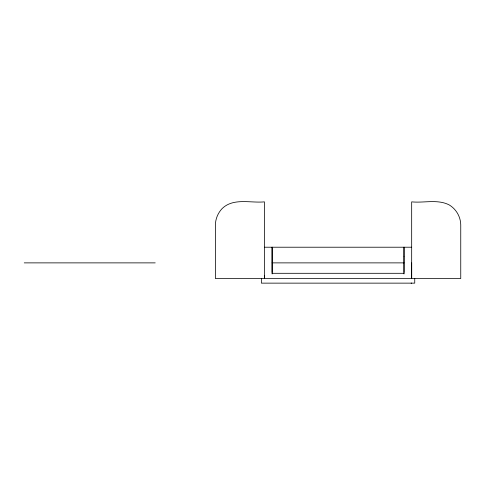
<?xml version="1.0" encoding="UTF-8"?>
<svg xmlns="http://www.w3.org/2000/svg" width="485" height="485" viewBox="0 0 485 485"><rect width="100%" height="100%" fill="white"/><g stroke="black" fill="none" stroke-linecap="round" stroke-linejoin="round"><path stroke-width="0.73" d="M261.379 278.535L261.379 283.137L414.742 283.137L414.742 278.535M264.446 275.65L264.446 278.535L264.446 201.863C250.545 203.227 233.382 197.601 222.106 208.598C217.941 213.018 215.546 218.796 215.37 224.864L215.37 278.535L460.75 278.535L460.75 224.864C460.617 216.765 456.197 209.114 449.249 204.943C437.676 198.959 424.06 203.124 411.674 201.863L411.674 278.535L411.674 262.9M272.115 272.455L272.115 247.217L272.115 273.952M404.005 272.455L404.005 247.217L404.005 256.419M264.446 247.217L411.674 247.217M24.25 262.876L155.224 262.876M272.115 262.876L404.005 262.876M272.115 273.304L404.005 273.304M411.153 283.131L411.674 283.137M404.005 256.607L404.005 273.952"/></g></svg>
